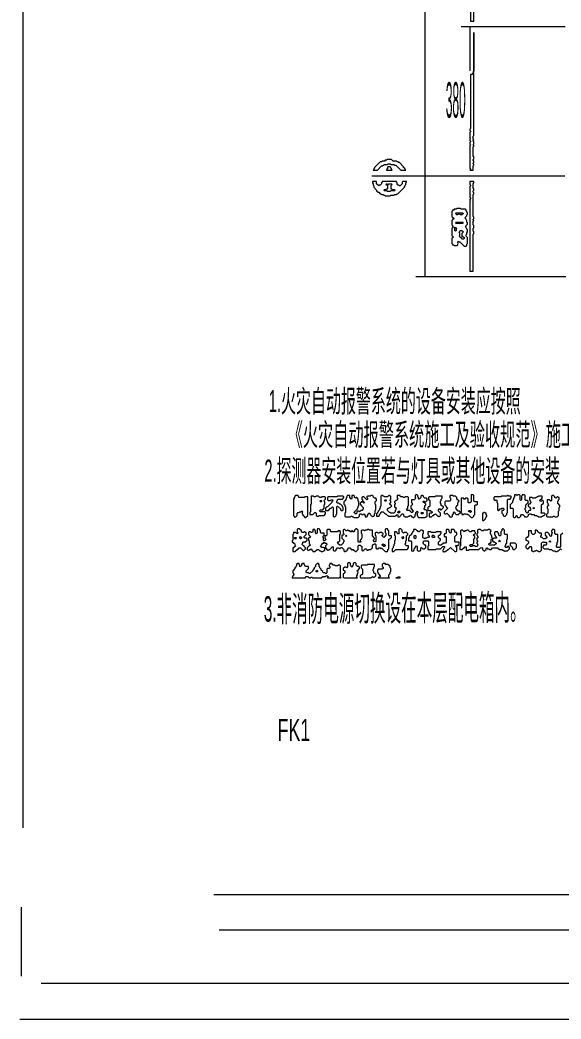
# Model space of a CAD drawing. Header units: millimetres. Extents: x 4 to 412, y 4 to 290.
# Drawn here: x 3.9 to 70.6, y 4.2 to 127.4 of the extents above; entities that cross this region are included whole.
import ezdxf

# ---------------------------------------------------------------- set-up
doc = ezdxf.new("R2010")
doc.units = ezdxf.units.MM
for name, color, linetype, lineweight in [('OCR_TEXT', 6, 'CONTINUOUS', 0), ('TRACE_CURVE', 6, 'CONTINUOUS', 0), ('TRACE_STRAIGHT', 5, 'CONTINUOUS', 0), ('TRACE_TEXT_SYMBOL', 6, 'CONTINUOUS', 0)]:
    doc.layers.add(name, color=color, linetype=linetype, lineweight=lineweight)
doc.styles.add('wqy-unicode', font='wqy-unicode')

msp = doc.modelspace()

# ---------------------------------------------------------------- linework, layer by layer
at = {"layer": 'TRACE_CURVE', "color": 6}
for points in [[(59.46, 144.32), (59.46, 127.25), (59.9, 127.25), (59.9, 139.59), (59.99, 139.68), (59.9, 139.77), (59.9, 144.32)], [(59.9, 125.84), (59.9, 121.12), (59.81, 121.03), (59.81, 120.85), (59.64, 120.68), (59.46, 120.68), (59.46, 114.02), (59.38, 113.93), (59.38, 113.76), (59.46, 113.67), (59.46, 113.58), (59.38, 113.5), (59.38, 112.88), (59.46, 112.8), (59.38, 112.71), (59.38, 112.53), (59.46, 112.45), (59.46, 112.36), (59.38, 112.27), (59.38, 112.1), (59.46, 112.01), (59.38, 111.92), (59.38, 110.43), (59.46, 110.34), (59.38, 110.26), (59.38, 109.12), (59.46, 109.03), (59.46, 108.94), (59.38, 108.85), (59.81, 108.85), (59.81, 109.38), (59.9, 109.47), (59.9, 109.56), (59.81, 109.64), (59.81, 109.73), (59.9, 109.82), (59.9, 109.99), (59.81, 110.08), (59.81, 110.17), (59.9, 110.26), (59.9, 110.52), (59.81, 110.61), (59.81, 111.74), (59.9, 111.83), (59.9, 111.92), (59.81, 112.01), (59.9, 112.1), (59.9, 112.36), (59.81, 112.45), (59.81, 112.53), (59.9, 112.62), (59.81, 112.71), (59.81, 113.06), (59.9, 113.15), (59.9, 120.76), (59.81, 120.85), (59.9, 120.94)]]:
    msp.add_lwpolyline(points, close=True, dxfattribs=at)
at = {"layer": 'TRACE_STRAIGHT', "color": 5}
for p, q in [((4.29, 265.57), (4.29, 27.76)), ((53.86, 223.14), (53.86, 95.76)), ((58.32, 126.57), (71.13, 126.57)), ((59.4, 126.57), (59.4, 121.1)), ((47.3, 108.18), (71.09, 108.18)), ((52.72, 95.76), (71.21, 95.76)), ((27.85, 19.52), (106.44, 19.52)), ((4.07, 17.99), (4.07, 9.45)), ((28.49, 15.17), (106.06, 15.17)), ((6.56, 8.62), (376.8, 8.62)), ((3.93, 4.18), (412.32, 4.18))]:
    msp.add_line(p, q, dxfattribs=at)
at = {"layer": 'TRACE_TEXT_SYMBOL', "color": 6}
for points in [[(49.22, 110.17), (49.13, 110.08), (48.95, 110.08), (48.87, 109.99), (48.6, 109.99), (48.52, 109.91), (48.34, 109.91), (47.64, 109.21), (47.64, 109.12), (47.55, 109.03), (47.55, 108.94), (47.47, 108.85), (47.99, 108.85), (48.52, 109.38), (48.6, 109.38), (48.69, 109.47), (48.78, 109.47), (48.87, 109.56), (49.22, 109.56), (49.3, 109.64), (49.57, 109.64), (49.65, 109.56), (50, 109.56), (50.09, 109.47), (50.27, 109.47), (50.88, 108.85), (51.49, 108.85), (51.41, 108.94), (51.41, 109.03), (51.23, 109.21), (51.23, 109.29), (50.71, 109.82), (50.62, 109.82), (50.53, 109.91), (50.44, 109.91), (50.36, 109.99), (49.92, 109.99), (49.74, 110.17)], [(49.3, 109.29), (49.22, 109.21), (49.22, 109.03), (49.13, 108.94), (49.13, 108.85), (49.83, 108.85), (49.74, 108.94), (49.74, 109.03), (49.65, 109.12), (49.65, 109.21), (49.57, 109.29)], [(47.38, 107.45), (47.38, 107.28), (47.47, 107.19), (47.47, 107.02), (47.55, 106.93), (47.55, 106.75), (47.9, 106.4), (47.9, 106.32), (48.08, 106.14), (48.17, 106.14), (48.34, 105.96), (48.43, 105.96), (48.52, 105.88), (48.69, 105.88), (48.78, 105.79), (48.87, 105.79), (48.95, 105.7), (49.57, 105.7), (49.65, 105.79), (50, 105.79), (50.09, 105.88), (50.36, 105.88), (50.44, 105.96), (50.53, 105.96), (51.32, 106.75), (51.32, 106.84), (51.41, 106.93), (51.41, 107.02), (51.49, 107.1), (51.49, 107.28), (51.58, 107.37), (51.58, 107.45), (51.14, 107.45), (51.06, 107.37), (51.06, 107.19), (50.79, 106.93), (50.71, 106.93), (50.62, 107.02), (50.53, 107.02), (50.44, 107.1), (50.44, 107.28), (50.36, 107.37), (50.36, 107.45), (48.6, 107.45), (48.6, 107.37), (48.52, 107.28), (48.52, 107.19), (48.34, 107.02), (48.25, 107.02), (48.17, 106.93), (47.9, 107.19), (47.9, 107.45)], [(49.3, 107.1), (49.39, 107.19), (49.74, 107.19), (49.83, 107.1), (49.65, 106.93), (49.65, 106.58), (49.74, 106.58), (49.83, 106.49), (50.09, 106.49), (50.18, 106.4), (50.09, 106.32), (49.65, 106.32), (49.57, 106.23), (49.22, 106.23), (49.13, 106.32), (48.87, 106.32), (48.78, 106.4), (48.87, 106.49), (49.04, 106.49), (49.13, 106.58), (49.22, 106.58), (49.3, 106.67)], [(49.04, 107.1), (49.13, 107.19), (49.22, 107.19), (49.3, 107.1), (49.22, 107.02), (49.13, 107.02)], [(59.38, 107.45), (59.38, 107.1), (59.46, 107.02), (59.46, 106.93), (59.38, 106.84), (59.38, 105.88), (59.46, 105.79), (59.38, 105.7), (59.38, 105.53), (59.46, 105.44), (59.46, 105.35), (59.38, 105.26), (59.38, 105.18), (59.46, 105.09), (59.38, 105), (59.38, 96.42), (59.81, 96.42), (59.81, 100.97), (59.9, 101.06), (59.9, 101.24), (59.81, 101.32), (59.81, 101.67), (59.9, 101.76), (59.9, 102.02), (59.81, 102.11), (59.81, 102.55), (59.9, 102.64), (59.81, 102.72), (59.81, 102.81), (59.9, 102.9), (59.9, 103.07), (59.81, 103.16), (59.81, 105.88), (59.9, 105.96), (59.9, 106.05), (59.81, 106.14), (59.81, 106.32), (59.9, 106.4), (59.9, 106.58), (59.81, 106.67), (59.81, 107.19), (59.9, 107.28), (59.9, 107.45)], [(57.62, 103.51), (57.71, 103.6), (58.5, 103.6), (58.59, 103.51), (58.41, 103.34), (58.24, 103.34), (58.15, 103.43), (57.97, 103.43), (57.89, 103.34), (57.8, 103.34)], [(57.62, 102.37), (57.71, 102.46), (58.5, 102.46), (58.59, 102.37), (58.5, 102.29), (57.71, 102.29)], [(57.45, 101.76), (57.54, 101.85), (57.62, 101.76), (57.54, 101.67)], [(57.54, 101.67), (57.62, 101.76), (57.71, 101.76), (57.8, 101.67), (57.71, 101.59), (57.71, 101.41), (57.62, 101.32), (57.54, 101.41)], [(58.24, 101.41), (58.41, 101.41), (58.59, 101.24), (58.41, 101.06), (58.41, 100.71), (58.5, 100.71), (58.67, 100.54), (58.67, 100.45), (58.59, 100.36), (58.5, 100.36), (58.32, 100.54), (58.24, 100.54), (58.06, 100.71), (58.15, 100.8), (58.15, 101.15), (58.06, 101.24)], [(37.92, 68.75), (37.83, 68.66), (37.83, 68.57), (37.74, 68.48), (37.74, 68.4), (37.66, 68.31), (37.66, 66.29), (37.74, 66.21), (37.74, 66.12), (37.92, 66.12), (38.09, 66.29), (38.09, 66.56), (38.18, 66.64), (38.36, 66.64), (38.45, 66.73), (38.53, 66.73), (38.62, 66.82), (38.71, 66.82), (38.8, 66.73), (38.71, 66.64), (38.71, 66.47), (38.8, 66.38), (38.8, 66.29), (38.88, 66.29), (38.97, 66.21), (38.97, 66.12), (39.06, 66.03), (39.15, 66.03), (39.41, 66.29), (39.41, 68.57), (39.06, 68.57), (38.97, 68.48), (38.36, 68.48), (38.27, 68.57), (38.27, 68.66), (38.18, 68.75)], [(39.85, 68.66), (39.85, 67.69), (39.76, 67.61), (39.76, 66.73), (39.67, 66.64), (39.67, 66.38), (40.02, 66.38), (40.28, 66.64), (40.37, 66.64), (40.46, 66.56), (40.46, 66.29), (40.55, 66.21), (40.72, 66.21), (40.81, 66.29), (41.42, 66.29), (41.6, 66.47), (41.6, 66.64), (41.51, 66.73), (40.98, 66.73), (40.9, 66.82), (40.9, 66.91), (40.98, 66.99), (41.25, 66.99), (41.42, 67.17), (41.42, 67.61), (41.51, 67.69), (41.51, 67.96), (41.42, 68.05), (41.42, 68.13), (41.6, 68.31), (41.6, 68.48), (41.51, 68.57), (41.16, 68.57), (41.07, 68.48), (40.9, 68.48), (40.72, 68.66), (40.46, 68.66), (40.37, 68.57), (40.2, 68.57), (40.11, 68.66)], [(40.9, 68.05), (40.98, 68.13), (41.07, 68.13), (41.16, 68.05), (41.07, 67.96), (40.98, 67.96)], [(43.09, 68.66), (43, 68.57), (41.95, 68.57), (41.86, 68.48), (41.86, 68.22), (41.95, 68.13), (42.21, 68.13), (42.3, 68.22), (42.47, 68.22), (42.56, 68.13), (42.39, 67.96), (42.39, 67.87), (41.86, 67.34), (41.77, 67.34), (41.6, 67.17), (41.6, 66.91), (41.95, 66.91), (42.21, 67.17), (42.3, 67.17), (42.47, 67.34), (42.56, 67.26), (42.56, 66.21), (42.65, 66.12), (42.74, 66.12), (42.91, 66.29), (42.91, 66.38), (43, 66.47), (43, 67.34), (43.09, 67.43), (43.44, 67.08), (43.44, 66.99), (43.52, 66.91), (43.7, 66.91), (43.79, 66.99), (43.79, 67.26), (43.7, 67.34), (43.7, 67.43), (43.44, 67.69), (43.35, 67.69), (43.26, 67.78), (43.09, 67.78), (43, 67.87), (43, 68.05), (43.09, 68.13), (43.09, 68.22), (43.17, 68.31), (43.7, 68.31), (43.87, 68.48), (43.87, 68.57), (43.79, 68.66)], [(46.15, 67.96), (46.24, 68.05), (46.33, 67.96), (46.24, 67.87)], [(46.24, 67.87), (46.33, 67.96), (46.41, 67.87), (46.33, 67.78)], [(48.87, 68.13), (48.95, 68.22), (49.04, 68.22), (49.13, 68.13), (49.04, 68.05), (48.95, 68.05)], [(53.6, 67.96), (53.68, 68.05), (53.77, 68.05), (53.86, 67.96), (53.77, 67.87), (53.68, 67.87)], [(64.02, 68.75), (63.93, 68.66), (63.32, 68.66), (63.23, 68.57), (62.44, 68.57), (62.35, 68.48), (62.35, 68.22), (62.44, 68.22), (62.53, 68.13), (62.62, 68.22), (62.79, 68.05), (62.7, 67.96), (62.7, 67.87), (62.79, 67.78), (62.79, 66.99), (62.88, 66.91), (62.97, 66.91), (63.14, 67.08), (63.23, 67.08), (63.32, 67.17), (63.49, 67.17), (63.58, 67.08), (63.58, 66.99), (63.49, 66.91), (63.32, 66.91), (63.32, 66.56), (63.49, 66.38), (63.49, 66.29), (63.58, 66.21), (63.75, 66.21), (63.93, 66.38), (63.93, 66.56), (64.02, 66.64), (64.02, 68.22), (64.1, 68.31), (64.37, 68.31), (64.45, 68.4), (64.45, 68.48), (64.54, 68.57), (64.45, 68.66), (64.19, 68.66), (64.1, 68.75)], [(69.53, 68.75), (69.45, 68.66), (69.45, 68.13), (69.36, 68.05), (69.18, 68.22), (68.92, 68.22), (68.92, 67.87), (69.01, 67.78), (69.01, 67.69), (69.1, 67.61), (69.1, 67.52), (69.01, 67.43), (68.92, 67.43), (68.92, 67.17), (69.01, 67.08), (69.01, 66.56), (68.83, 66.38), (68.83, 66.21), (68.92, 66.12), (69.62, 66.12), (69.71, 66.21), (69.8, 66.21), (69.88, 66.12), (70.15, 66.12), (70.32, 66.29), (70.32, 66.82), (70.41, 66.91), (70.41, 67.26), (70.5, 67.34), (70.5, 67.52), (70.23, 67.78), (70.23, 68.05), (70.32, 68.13), (70.32, 68.22), (70.41, 68.31), (70.41, 68.48), (70.32, 68.48), (70.23, 68.57), (70.15, 68.57), (69.97, 68.4), (69.88, 68.48), (69.88, 68.57), (69.71, 68.75)], [(50.53, 66.73), (50.62, 66.82), (50.71, 66.82), (50.79, 66.73), (50.62, 66.56), (50.53, 66.64)], [(53.33, 66.56), (53.42, 66.64), (53.6, 66.64), (53.68, 66.56), (53.6, 66.47), (53.42, 66.47)], [(59.2, 66.82), (59.29, 66.91), (59.46, 66.91), (59.55, 66.82), (59.55, 66.73), (59.46, 66.64), (59.38, 66.73), (59.29, 66.73)], [(61.13, 66.64), (61.04, 66.56), (60.95, 66.56), (60.95, 65.68), (61.13, 65.68), (61.3, 65.86), (61.3, 65.94), (61.39, 66.03), (61.39, 66.12), (61.48, 66.21), (61.48, 66.29), (61.39, 66.38), (61.39, 66.56), (61.3, 66.56), (61.21, 66.64)], [(67.17, 67.17), (67.26, 67.26), (67.34, 67.17), (67.26, 67.08)], [(38.18, 64.63), (38.09, 64.54), (38.09, 64.28), (38.18, 64.19), (38.18, 64.1), (38.09, 64.02), (37.92, 64.19), (37.66, 64.19), (37.66, 64.02), (37.57, 63.93), (37.57, 63.49), (37.66, 63.4), (37.57, 63.32), (37.57, 63.23), (37.48, 63.14), (37.48, 62.97), (37.57, 62.97), (37.66, 62.88), (37.74, 62.88), (37.83, 62.79), (37.83, 62.62), (37.92, 62.53), (37.66, 62.27), (37.57, 62.27), (37.57, 61.83), (37.83, 61.83), (38.09, 62.09), (38.18, 62.09), (38.36, 62.27), (38.53, 62.27), (38.88, 61.92), (39.15, 62.18), (39.15, 62.27), (38.97, 62.44), (38.97, 62.53), (38.88, 62.53), (38.71, 62.7), (38.71, 62.79), (38.8, 62.88), (38.8, 62.97), (38.88, 63.05), (38.97, 63.05), (39.06, 62.97), (39.32, 63.23), (39.32, 63.4), (39.23, 63.49), (39.06, 63.49), (38.97, 63.58), (38.97, 63.67), (39.23, 63.93), (39.23, 64.19), (39.15, 64.19), (39.06, 64.28), (38.97, 64.28), (38.88, 64.19), (38.71, 64.19), (38.62, 64.28), (38.62, 64.37), (38.36, 64.63)], [(50.71, 64.63), (50.62, 64.54), (50.62, 64.19), (50.71, 64.1), (50.62, 64.02), (50.53, 64.02), (50.44, 64.1), (50.44, 64.19), (50.36, 64.28), (50.09, 64.28), (50.09, 63.84), (50.18, 63.75), (50.18, 63.23), (50.09, 63.14), (50.09, 62.79), (50, 62.7), (50, 62.53), (49.92, 62.44), (49.92, 62.27), (49.83, 62.18), (49.83, 61.83), (50, 61.83), (50.27, 62.09), (51.67, 62.09), (51.84, 62.27), (51.84, 62.53), (51.58, 62.53), (51.41, 62.7), (51.41, 62.79), (51.49, 62.88), (51.49, 63.14), (51.58, 63.23), (51.58, 63.75), (51.76, 63.93), (51.76, 64.02), (51.58, 64.19), (51.32, 64.19), (51.23, 64.1), (51.06, 64.28), (51.06, 64.45), (50.88, 64.63)], [(37.74, 63.49), (37.83, 63.58), (37.92, 63.58), (38.01, 63.49), (37.92, 63.4), (37.83, 63.4)], [(38.45, 63.58), (38.53, 63.67), (38.62, 63.58), (38.62, 63.49), (38.53, 63.4), (38.45, 63.49)], [(41.34, 62.88), (41.42, 62.97), (41.51, 62.88), (41.69, 62.88), (41.77, 62.79), (41.77, 62.7), (41.6, 62.53), (41.6, 62.35), (41.51, 62.27), (41.42, 62.27), (41.34, 62.35), (41.16, 62.35), (40.98, 62.53), (41.16, 62.7), (41.16, 62.79), (41.25, 62.88)], [(41.42, 63.84), (41.51, 63.75), (41.51, 63.49), (41.69, 63.32), (41.6, 63.23), (41.51, 63.23), (41.42, 63.14), (41.34, 63.23), (41.34, 63.58), (41.25, 63.67)], [(44.05, 63.75), (44.14, 63.84), (44.23, 63.75), (44.14, 63.67)], [(51.06, 63.58), (51.14, 63.67), (51.23, 63.58), (51.23, 63.49), (51.14, 63.4), (51.06, 63.49)], [(52.54, 63.75), (52.63, 63.84), (52.72, 63.75), (52.72, 63.49), (52.63, 63.4), (52.54, 63.49)], [(54.73, 63.75), (54.82, 63.84), (54.91, 63.84), (55.08, 63.67), (55, 63.58), (54.82, 63.58), (54.73, 63.67)], [(62, 63.32), (62.09, 63.4), (62.18, 63.32), (62.18, 63.14), (62.27, 63.05), (62.44, 63.05), (62.62, 62.88), (62.62, 62.79), (62.44, 62.62), (61.83, 62.62), (61.74, 62.7), (61.74, 62.79), (61.83, 62.88), (61.92, 62.88), (62, 62.97)], [(62.97, 63.14), (63.05, 63.23), (63.14, 63.14), (63.05, 63.05)], [(64.37, 62.88), (64.37, 62.62), (64.63, 62.35), (64.63, 62.18), (64.72, 62.09), (64.89, 62.09), (65.16, 62.35), (65.16, 62.7), (64.98, 62.88)], [(69.18, 63.05), (69.27, 63.14), (69.36, 63.05), (69.27, 62.97)], [(48.6, 62.7), (48.69, 62.79), (48.78, 62.7), (48.87, 62.7), (48.95, 62.62), (48.95, 62.53), (48.87, 62.44), (48.78, 62.44), (48.6, 62.62)], [(57.62, 62.53), (57.71, 62.62), (57.8, 62.53), (57.71, 62.44)], [(44.4, 60.43), (44.31, 60.34), (44.31, 59.9), (44.23, 59.81), (44.14, 59.9), (43.96, 59.9), (43.79, 59.73), (43.79, 59.55), (43.87, 59.55), (43.96, 59.46), (43.96, 59.2), (43.79, 59.03), (43.79, 58.67), (43.87, 58.59), (45.54, 58.59), (45.45, 58.67), (45.45, 58.85), (45.54, 58.94), (45.54, 59.11), (45.63, 59.2), (45.63, 59.29), (45.45, 59.46), (45.54, 59.55), (45.63, 59.55), (45.8, 59.73), (45.8, 59.9), (45.71, 59.99), (45.54, 59.99), (45.36, 60.16), (45.36, 60.34), (45.28, 60.43), (45.1, 60.43), (45.01, 60.34), (45.01, 60.16), (44.93, 60.08), (44.93, 59.99), (44.84, 59.9), (44.75, 59.99), (44.75, 60.08), (44.66, 60.16), (44.66, 60.34), (44.58, 60.43)], [(40.46, 59.46), (40.55, 59.55), (40.63, 59.46), (40.63, 59.38), (40.55, 59.29), (40.46, 59.38)], [(46.76, 60.25), (46.68, 60.16), (46.06, 60.16), (45.98, 60.08), (45.98, 59.81), (46.15, 59.64), (46.15, 59.03), (46.06, 58.94), (45.98, 58.94), (45.89, 58.85), (45.89, 58.67), (45.98, 58.59), (47.2, 58.59), (47.38, 58.76), (47.47, 58.67), (47.64, 58.67), (47.82, 58.85), (47.82, 59.03), (47.73, 59.11), (47.64, 59.11), (47.55, 59.2), (47.55, 59.38), (47.47, 59.46), (47.47, 59.64), (47.55, 59.73), (47.55, 59.9), (47.64, 59.99), (47.64, 60.25)], [(48.69, 60.34), (48.6, 60.25), (48.6, 59.99), (48.69, 59.9), (48.69, 59.73), (48.6, 59.64), (48.08, 59.64), (47.99, 59.55), (47.99, 59.29), (48.08, 59.2), (48.08, 59.11), (48.34, 58.85), (48.34, 58.76), (48.25, 58.67), (48.17, 58.67), (48.08, 58.59), (49.48, 58.59), (49.39, 58.67), (49.39, 58.94), (49.57, 59.11), (49.57, 59.29), (49.65, 59.38), (49.65, 59.73), (49.57, 59.81), (49.57, 59.99), (49.3, 60.25), (49.04, 60.25), (48.95, 60.34)], [(50.53, 58.67), (50.44, 58.59), (50.27, 58.59), (50.79, 58.59), (50.79, 58.67)]]:
    msp.add_lwpolyline(points, close=True, dxfattribs=at)
for points in [[(57.8, 104.13), (57.71, 104.04), (57.45, 104.04), (57.36, 103.95), (57.27, 103.95), (57.27, 103.86), (57.19, 103.78), (57.19, 103.16), (57.45, 102.9), (57.36, 102.81), (57.27, 102.81), (57.27, 102.72), (57.19, 102.64), (57.19, 102.11), (57.27, 102.02), (57.27, 101.94), (57.36, 101.85), (57.19, 101.67), (57.19, 100.8), (57.36, 100.62), (57.19, 100.45), (57.19, 99.83), (57.27, 99.75), (57.27, 99.66), (57.36, 99.66), (57.45, 99.57), (57.8, 99.57), (57.89, 99.66), (57.89, 99.75), (57.97, 99.83), (57.89, 99.92), (57.89, 100.01), (57.97, 100.1), (58.06, 100.01), (58.15, 100.01), (58.67, 99.48), (58.94, 99.48), (59.03, 99.57), (59.03, 99.75), (59.11, 99.83), (59.11, 100.54), (58.94, 100.71), (58.94, 100.89), (59.03, 100.97), (59.03, 101.15), (59.11, 101.24), (59.11, 101.5), (59.03, 101.59), (59.03, 101.67), (58.85, 101.85), (58.94, 101.94), (58.94, 102.02), (59.11, 102.2), (59.11, 102.37), (59.03, 102.46), (59.03, 102.64), (58.94, 102.72), (58.94, 102.81), (58.76, 102.99), (59.03, 103.25), (59.03, 103.34), (59.11, 103.43), (59.11, 103.6), (59.03, 103.69)], [(59.03, 103.69), (59.03, 103.78), (58.94, 103.86), (58.94, 103.95), (58.85, 104.04), (58.32, 104.04), (58.24, 104.13), (57.8, 104.13)], [(44.31, 68.75), (44.23, 68.66), (44.23, 68.48), (44.14, 68.4), (44.14, 68.31), (44.05, 68.22), (44.05, 68.13), (43.87, 67.96), (43.87, 67.69), (43.96, 67.61), (43.96, 67.43), (44.05, 67.34), (44.05, 66.64), (43.96, 66.56), (43.96, 66.21), (44.05, 66.12), (44.66, 66.12), (44.75, 66.21), (44.84, 66.21), (44.93, 66.12), (45.01, 66.12), (45.1, 66.03), (45.63, 66.03), (45.8, 66.21), (45.8, 66.38), (45.89, 66.47), (45.98, 66.47), (46.06, 66.38), (46.24, 66.38), (46.33, 66.47), (46.5, 66.29), (46.5, 66.12), (46.68, 66.12), (46.76, 66.21), (46.76, 66.29), (46.85, 66.38), (46.85, 66.47), (46.94, 66.56), (47.03, 66.56), (47.11, 66.47), (47.11, 66.38), (47.38, 66.12), (47.47, 66.21), (47.55, 66.21), (47.64, 66.29), (47.64, 66.47), (47.73, 66.56), (47.73, 66.91), (47.82, 66.99), (47.82, 67.61), (47.73, 67.69), (47.73, 67.96), (47.9, 68.13), (47.9, 68.31), (47.82, 68.4), (47.64, 68.4), (47.47, 68.57), (47.47, 68.66), (47.38, 68.75), (47.2, 68.75), (47.11, 68.66), (46.76, 68.66), (46.68, 68.57), (46.68, 68.48)], [(46.68, 68.48), (46.76, 68.4), (46.76, 68.31), (46.68, 68.22), (46.33, 68.57), (46.15, 68.57), (46.06, 68.48), (46.06, 68.31), (46.15, 68.22), (46.15, 68.13), (46.24, 68.05), (46.15, 67.96), (45.98, 67.96), (45.98, 67.87), (45.89, 67.78), (45.89, 67.69), (45.98, 67.61), (45.98, 67.52), (46.24, 67.26), (46.24, 67.08), (46.06, 66.91), (45.98, 66.91), (45.8, 66.73), (45.71, 66.82), (45.54, 66.82), (45.45, 66.73), (45.45, 66.56), (45.36, 66.47), (45.28, 66.47), (45.1, 66.64), (45.54, 67.08), (45.54, 67.17), (45.63, 67.26), (45.63, 67.43), (45.71, 67.52), (45.71, 67.96), (45.63, 68.05), (45.63, 68.31), (45.45, 68.48), (45.36, 68.48), (45.28, 68.4), (45.19, 68.48), (45.19, 68.66), (45.1, 68.75), (44.84, 68.75), (44.84, 68.4), (44.75, 68.31), (44.58, 68.48), (44.58, 68.75), (44.31, 68.75)], [(49.65, 67.61), (49.57, 67.61), (49.48, 67.69), (49.65, 67.87), (49.65, 68.05), (49.57, 68.13), (49.57, 68.22), (49.65, 68.31), (49.65, 68.66), (49.57, 68.66), (49.48, 68.75), (49.39, 68.75), (49.22, 68.57), (48.87, 68.57), (48.78, 68.66), (48.69, 68.66), (48.6, 68.75), (48.52, 68.75), (48.43, 68.66), (48.43, 67.43), (48.34, 67.34), (48.34, 67.17), (48.25, 67.08), (48.25, 66.99), (48.08, 66.82), (48.08, 66.73), (47.99, 66.64), (47.99, 66.56), (47.9, 66.47), (47.9, 66.21), (48.17, 66.21), (48.25, 66.29), (48.25, 66.38), (48.43, 66.56), (48.43, 66.64), (48.52, 66.73), (48.69, 66.73), (48.95, 66.47), (49.04, 66.47), (49.22, 66.29), (49.3, 66.29), (49.39, 66.21), (50.18, 66.21), (50.27, 66.29), (50.36, 66.29), (50.44, 66.38), (50.53, 66.29), (50.53, 66.12), (50.71, 66.12), (51.06, 66.47), (51.14, 66.47), (51.23, 66.38), (51.23, 66.29), (51.41, 66.12), (51.76, 66.12), (51.84, 66.21), (51.93, 66.21), (52.02, 66.29), (52.11, 66.29), (52.19, 66.21), (52.19, 66.12), (52.28, 66.12), (52.37, 66.03), (52.46, 66.03)], [(52.72, 68.83), (52.63, 68.75), (52.63, 68.48), (52.72, 68.4), (52.54, 68.22), (52.19, 68.22), (52.19, 67.87), (52.28, 67.78), (52.28, 67.61), (52.11, 67.43), (52.11, 67.17), (52.28, 66.99), (52.28, 66.91), (52.37, 66.91), (52.46, 66.82), (52.28, 66.64), (52.19, 66.64), (52.02, 66.82), (52.02, 66.91), (51.67, 66.91), (51.58, 66.99), (51.76, 67.17), (51.76, 67.43), (51.84, 67.52), (51.84, 68.48), (51.76, 68.57), (51.41, 68.57), (51.32, 68.48), (51.23, 68.48), (51.14, 68.57), (50.88, 68.57), (50.79, 68.66), (50.79, 68.75), (50.44, 68.75), (50.44, 68.4), (50.53, 68.31), (50.36, 68.13), (50.27, 68.13), (50.09, 67.96), (50.09, 67.87), (50.18, 67.78), (50.18, 67.69), (50.09, 67.61), (50.09, 67.34), (50.18, 67.26), (50.27, 67.26), (50.36, 67.17), (50.27, 67.08), (50.27, 66.99), (50.18, 66.91), (50.18, 66.73), (50, 66.56), (49.65, 66.56), (49.57, 66.64), (49.48, 66.64), (49.22, 66.91), (49.22, 67.08), (49.3, 67.17), (49.39, 67.17), (49.48, 67.26), (49.57, 67.26), (49.74, 67.43), (49.74, 67.52), (49.65, 67.61)], [(52.46, 66.03), (52.63, 66.21), (52.63, 66.38), (52.72, 66.47), (52.72, 66.64), (52.89, 66.82), (52.98, 66.73), (52.98, 66.64), (52.89, 66.56), (52.89, 66.29), (52.98, 66.21), (52.98, 66.12), (53.07, 66.03), (53.86, 66.03), (53.95, 66.12), (54.03, 66.12), (54.12, 66.21), (54.12, 66.91), (54.21, 66.99), (54.3, 66.91), (54.56, 66.91), (54.73, 66.73), (54.73, 66.64), (54.65, 66.56), (54.47, 66.56), (54.38, 66.47), (54.38, 66.12), (54.65, 66.12), (54.82, 66.29), (54.91, 66.29), (55, 66.38), (55.08, 66.38), (55.17, 66.47), (55.43, 66.21), (55.52, 66.21), (55.61, 66.12), (55.78, 66.29), (55.78, 66.56), (55.52, 66.82), (55.52, 66.99), (55.61, 67.08), (55.7, 67.08), (55.78, 66.99), (55.87, 66.99), (56.14, 67.26), (56.14, 67.34), (56.05, 67.43), (55.96, 67.43), (55.87, 67.52), (55.87, 67.69), (55.78, 67.78), (55.78, 68.05), (55.87, 68.13), (55.87, 68.31), (55.96, 68.4), (55.96, 68.66), (55.17, 68.66), (55.08, 68.57), (54.38, 68.57), (54.3, 68.48), (54.3, 68.22), (54.38, 68.22), (54.47, 68.13), (54.47, 67.43)], [(54.47, 67.43), (54.38, 67.34), (54.3, 67.34), (54.21, 67.26), (54.21, 66.99), (54.12, 66.91), (54.03, 66.91), (53.95, 66.99), (53.86, 66.99), (53.77, 67.08), (53.77, 67.17), (53.86, 67.26), (53.86, 67.52), (53.95, 67.61), (53.95, 67.69), (53.77, 67.87), (53.86, 67.96), (53.95, 67.96), (54.12, 68.13), (54.12, 68.31), (54.03, 68.4), (53.86, 68.4), (53.68, 68.57), (53.68, 68.66), (53.6, 68.75), (53.42, 68.75), (53.33, 68.66), (53.33, 68.48), (53.16, 68.31), (53.07, 68.4), (53.07, 68.48), (52.98, 68.57), (52.98, 68.75), (52.89, 68.83), (52.72, 68.83)], [(59.55, 68.83), (59.55, 67.96), (59.46, 67.87), (59.38, 67.87), (59.29, 67.78), (59.2, 67.87), (59.2, 68.31), (59.11, 68.4), (58.85, 68.4), (58.76, 68.31), (58.67, 68.31), (58.59, 68.4), (58.32, 68.4), (58.32, 66.73), (58.24, 66.64), (58.15, 66.73), (58.15, 66.82), (57.97, 66.82), (57.71, 67.08), (57.71, 67.17), (57.62, 67.26), (57.8, 67.43), (57.8, 67.52), (57.89, 67.61), (57.89, 67.78), (57.97, 67.87), (57.97, 67.96), (58.06, 68.05), (57.8, 68.31), (57.8, 68.48), (57.62, 68.66), (57.36, 68.66), (57.27, 68.75), (56.92, 68.75), (56.92, 68.48), (57.01, 68.4), (57.01, 68.13), (56.92, 68.05), (56.4, 68.05), (56.31, 67.96), (56.31, 67.61), (56.49, 67.43), (56.49, 67.34), (56.66, 67.17), (56.22, 66.73), (56.22, 66.56), (56.31, 66.47), (56.49, 66.47), (56.57, 66.56), (56.84, 66.29), (56.84, 66.21), (56.92, 66.12), (57.01, 66.12), (57.1, 66.03), (57.27, 66.21), (57.27, 66.38), (57.36, 66.47), (57.36, 66.64), (57.45, 66.73), (57.54, 66.64), (57.54, 66.56), (57.71, 66.38), (57.97, 66.38), (58.24, 66.64)], [(58.24, 66.64), (58.32, 66.64), (58.41, 66.56), (58.41, 66.38), (58.59, 66.38), (58.67, 66.47), (58.85, 66.47), (58.94, 66.38), (59.03, 66.47), (59.11, 66.38), (59.2, 66.38), (59.55, 66.03), (59.73, 66.03), (59.9, 66.21), (59.9, 66.29), (59.99, 66.38), (59.99, 67.52), (60.08, 67.61), (60.25, 67.61), (60.34, 67.69), (60.34, 67.96), (59.99, 67.96), (59.9, 68.05), (59.9, 68.75), (59.81, 68.83), (59.55, 68.83)], [(64.89, 68.83), (64.89, 68.57), (64.8, 68.48), (64.8, 68.4), (64.72, 68.31), (64.72, 68.13), (64.63, 68.05), (64.63, 67.87), (64.37, 67.61), (64.37, 67.17), (64.63, 67.17), (64.72, 67.08), (64.72, 66.12), (64.8, 66.03), (64.98, 66.03), (65.07, 66.12), (65.07, 66.21), (65.16, 66.29), (65.24, 66.21), (65.24, 66.12), (65.33, 66.03), (65.51, 66.03), (65.68, 66.21), (65.68, 66.29), (65.77, 66.38), (65.94, 66.38), (66.12, 66.21), (66.12, 66.12), (66.47, 66.12), (66.64, 66.29), (66.64, 66.38), (66.73, 66.47), (66.91, 66.47), (66.99, 66.38), (67.26, 66.38), (67.34, 66.29), (67.61, 66.29), (67.69, 66.21), (67.78, 66.21), (67.87, 66.12), (68.22, 66.12), (68.31, 66.21), (68.4, 66.21), (68.48, 66.29), (68.57, 66.29), (68.66, 66.38), (68.66, 66.47), (68.57, 66.56), (68.22, 66.56), (68.13, 66.64), (68.22, 66.73), (68.22, 67.61), (68.31, 67.69), (68.4, 67.69), (68.48, 67.78), (68.48, 68.05), (68.4, 68.13), (68.31, 68.13), (68.22, 68.05), (68.05, 68.05), (67.96, 68.13), (68.13, 68.31), (68.22, 68.31), (68.31, 68.4)], [(68.31, 68.4), (68.31, 68.66), (67.87, 68.66), (67.78, 68.57), (67.69, 68.57), (67.61, 68.48), (67.52, 68.48), (67.43, 68.4), (67.17, 68.4), (67.08, 68.48), (66.73, 68.48), (66.73, 68.22), (66.82, 68.13), (66.82, 68.05), (66.91, 67.96), (66.91, 67.87), (66.73, 67.69), (66.64, 67.69), (66.56, 67.61), (66.56, 67.43), (66.64, 67.43), (66.82, 67.26), (66.82, 67.08), (66.91, 66.99), (66.82, 66.91), (66.73, 66.91), (66.64, 66.82), (66.56, 66.82), (66.56, 66.64), (66.47, 66.56), (66.29, 66.73), (66.29, 66.91), (66.21, 66.99), (66.21, 67.17), (66.29, 67.26), (66.29, 67.61), (66.56, 67.87), (66.56, 68.05), (66.47, 68.13), (66.29, 68.13), (66.21, 68.22), (66.21, 68.75), (66.12, 68.83), (65.86, 68.83), (65.86, 68.75), (65.77, 68.66), (65.77, 68.22), (65.68, 68.13), (65.59, 68.22), (65.59, 68.75), (65.51, 68.83), (65.33, 68.83), (65.24, 68.75), (65.16, 68.83), (64.89, 68.83)], [(40.63, 64.63), (40.55, 64.54), (40.55, 64.1), (40.46, 64.02), (40.37, 64.1), (40.37, 64.37), (40.28, 64.45), (40.28, 64.54), (40.02, 64.54), (40.02, 64.28), (39.93, 64.19), (39.85, 64.19), (39.76, 64.28), (39.58, 64.28), (39.5, 64.19), (39.5, 63.93), (39.76, 63.67), (39.67, 63.58), (39.58, 63.58), (39.5, 63.49), (39.5, 63.23), (39.58, 63.14), (39.58, 62.79), (39.76, 62.62), (39.67, 62.53), (39.58, 62.53), (39.32, 62.27), (39.32, 62.09), (39.41, 62), (39.58, 62), (39.67, 62.09), (39.76, 62.09), (39.85, 62.18), (39.93, 62.09), (39.93, 62), (40.02, 61.92), (40.02, 61.83), (40.28, 61.83), (40.55, 62.09), (40.72, 62.09), (40.9, 61.92), (40.98, 61.92), (41.07, 61.83), (41.25, 61.83), (41.34, 61.92), (41.42, 61.92), (41.51, 62), (41.51, 62.18), (41.6, 62.27), (41.86, 62), (41.95, 62), (42.04, 62.09), (42.12, 62.09), (42.47, 62.44), (42.56, 62.35), (42.56, 62), (42.65, 61.92), (42.82, 61.92), (42.91, 62), (42.91, 62.09), (43.09, 62.27), (43.26, 62.27), (43.35, 62.18), (43.52, 62.35)], [(43.96, 64.54), (43.87, 64.54), (43.79, 64.45), (43.79, 64.1), (43.87, 64.02), (43.87, 63.93), (43.79, 63.84), (43.61, 63.84), (43.61, 63.49), (43.87, 63.23), (43.87, 63.05), (43.79, 62.97), (43.79, 62.88), (43.52, 62.62), (43.35, 62.62), (43.17, 62.79), (43.17, 62.88), (43.09, 62.97), (43.17, 63.05), (43.26, 63.05), (43.35, 63.14), (43.35, 63.93), (43.44, 64.02), (43.44, 64.28), (43.35, 64.37), (43.17, 64.37), (43.09, 64.28), (42.3, 64.28), (42.21, 64.37), (42.21, 64.45), (42.12, 64.54), (41.86, 64.54), (41.77, 64.45), (41.77, 63.84), (41.69, 63.75), (41.51, 63.75), (41.42, 63.84), (41.42, 64.1), (41.07, 64.1), (40.98, 64.19), (40.98, 64.37), (40.9, 64.45), (40.9, 64.54), (40.81, 64.63), (40.63, 64.63)], [(43.52, 62.35), (43.61, 62.35), (43.87, 62.09), (43.87, 61.92), (43.96, 61.83), (44.05, 61.83), (44.14, 61.92), (44.23, 61.92), (44.31, 62), (44.31, 62.09), (44.49, 62.27), (44.58, 62.27), (44.84, 62), (44.93, 62.09), (45.01, 62.09), (45.28, 61.83), (45.36, 61.83), (45.63, 62.09), (45.63, 62.53), (45.71, 62.62), (45.89, 62.62), (46.06, 62.44), (46.06, 62), (46.15, 61.92), (46.24, 61.92), (46.5, 62.18), (46.59, 62.18), (46.68, 62.09), (46.68, 62), (46.85, 62), (46.94, 62.09), (47.2, 62.09), (47.38, 62.27), (47.38, 62.62), (47.47, 62.7), (47.55, 62.7), (47.64, 62.79), (47.73, 62.79), (47.82, 62.7), (47.82, 62.27), (47.9, 62.18), (48.08, 62.18), (48.17, 62.27), (48.34, 62.27), (48.43, 62.18), (48.52, 62.27), (48.95, 61.83), (49.22, 61.83), (49.3, 61.92), (49.3, 62.09), (49.39, 62.18), (49.39, 63.32), (49.48, 63.4), (49.57, 63.4), (49.74, 63.58), (49.74, 63.75), (49.48, 63.75), (49.39, 63.84), (49.39, 64.37), (49.3, 64.45), (49.3, 64.54), (49.22, 64.63), (49.04, 64.63), (48.95, 64.54)], [(48.95, 64.54), (48.95, 64.19), (49.04, 64.1), (49.04, 63.84), (48.78, 63.58), (48.6, 63.75), (48.6, 63.84), (48.69, 63.93), (48.69, 64.02), (48.52, 64.19), (48.25, 64.19), (48.17, 64.1), (48.08, 64.1), (47.99, 64.19), (47.82, 64.19), (47.73, 64.1), (47.73, 63.84), (47.82, 63.75), (47.82, 63.14), (47.73, 63.05), (47.64, 63.05), (47.47, 63.23), (47.64, 63.4), (47.64, 63.49), (47.38, 63.75), (47.38, 64.45), (47.03, 64.45), (46.94, 64.54), (46.76, 64.54), (46.68, 64.45), (46.5, 64.45), (46.41, 64.37), (46.33, 64.45), (46.06, 64.45), (45.98, 64.37), (45.98, 64.1), (46.06, 64.02), (46.06, 63.49), (45.98, 63.4), (45.98, 63.32), (45.89, 63.23), (45.89, 63.14), (45.98, 63.05), (45.89, 62.97), (45.71, 62.97), (45.63, 63.05), (45.63, 64.45), (45.45, 64.63), (45.36, 64.63), (45.19, 64.45), (45.19, 64.37), (45.1, 64.28), (45.01, 64.28), (44.93, 64.37), (44.84, 64.37), (44.75, 64.28), (44.66, 64.28), (44.58, 64.37), (44.49, 64.37), (44.4, 64.45), (44.31, 64.45), (44.23, 64.37), (44.14, 64.37), (43.96, 64.54)], [(52.46, 64.54), (52.46, 64.37), (52.28, 64.19), (52.28, 64.1), (52.19, 64.02), (52.19, 63.93), (51.93, 63.67), (51.93, 63.58), (51.84, 63.49), (51.84, 63.14), (52.11, 63.14), (52.19, 63.05), (52.19, 61.92), (52.28, 61.92), (52.37, 61.83), (52.54, 62), (52.54, 62.18), (52.63, 62.27), (52.63, 62.35), (52.81, 62.53), (52.89, 62.44), (52.89, 62), (53.07, 61.83), (53.16, 61.92), (53.25, 61.92), (53.33, 62), (53.33, 62.27), (53.42, 62.35), (53.6, 62.18), (53.77, 62.18), (53.95, 62.35), (53.95, 62.62), (53.86, 62.62), (53.68, 62.79), (53.68, 62.88), (53.6, 62.97), (53.77, 63.14), (54.21, 63.14), (54.3, 63.05), (54.3, 62.53), (54.21, 62.44), (54.21, 62.09), (55.17, 62.09), (55.26, 62.18), (55.78, 62.18), (56.05, 62.44), (56.22, 62.44), (56.31, 62.35), (56.14, 62.18), (56.14, 62.09), (56.05, 62), (56.05, 61.83), (56.14, 61.83), (56.22, 61.74), (56.31, 61.83), (56.4, 61.83), (56.66, 62.09), (56.75, 62.09), (57.01, 62.35), (57.54, 61.83), (57.71, 61.83), (57.8, 61.92), (57.8, 62.35), (57.71, 62.44)], [(53.68, 64.1), (53.68, 64.37), (53.6, 64.37), (53.51, 64.45), (53.33, 64.45), (53.16, 64.28), (53.07, 64.28), (52.98, 64.37), (52.89, 64.37), (52.72, 64.54), (52.46, 64.54)], [(57.71, 62.44), (57.89, 62.62), (57.97, 62.62), (58.06, 62.7), (58.06, 62.97), (57.62, 62.97), (57.54, 63.05), (57.54, 63.67), (57.8, 63.93), (57.8, 64.19), (57.62, 64.19), (57.54, 64.28), (57.54, 64.37), (57.45, 64.45), (57.45, 64.54), (57.1, 64.54), (57.1, 64.19), (57.01, 64.1), (56.84, 64.28), (56.84, 64.45), (56.75, 64.54), (56.49, 64.54), (56.49, 64.1), (56.4, 64.02), (56.22, 64.02), (56.22, 63.67), (56.4, 63.67), (56.49, 63.58), (56.49, 62.97), (56.4, 62.88), (56.14, 62.88), (55.87, 62.62), (55.61, 62.62), (55.52, 62.7), (55.52, 62.97), (55.78, 63.23), (55.78, 63.4), (55.7, 63.4), (55.52, 63.58), (55.52, 63.75), (55.61, 63.84), (55.7, 63.84), (55.78, 63.93), (55.78, 64.02), (55.87, 64.1), (55.87, 64.28), (55.26, 64.28), (55.17, 64.19), (54.65, 64.19), (54.56, 64.28), (54.21, 64.28), (54.21, 63.93), (54.38, 63.75), (54.38, 63.67), (54.3, 63.58), (54.12, 63.58), (54.03, 63.49), (53.95, 63.49), (53.86, 63.4), (53.77, 63.49), (53.68, 63.49), (53.6, 63.58), (53.6, 64.02), (53.68, 64.1)], [(59.73, 62.7), (59.9, 62.88), (59.9, 63.4), (59.99, 63.49), (59.99, 63.67), (59.81, 63.84), (60.08, 64.1), (60.08, 64.19), (59.99, 64.28), (59.99, 64.37), (59.64, 64.37), (59.55, 64.28), (59.38, 64.28), (59.2, 64.45), (59.03, 64.45), (58.94, 64.37), (58.76, 64.37), (58.67, 64.28), (58.5, 64.45), (58.32, 64.45), (58.24, 64.37), (58.24, 63.93), (58.32, 63.84), (58.32, 63.49), (58.24, 63.4), (58.24, 62.53), (58.15, 62.44), (58.15, 62.09), (58.41, 62.09), (58.67, 62.35), (58.76, 62.35), (58.85, 62.44), (58.94, 62.35), (58.94, 62), (59.2, 62), (59.29, 62.09), (60.51, 62.09), (60.69, 62.27), (60.78, 62.27), (60.86, 62.35), (60.95, 62.27), (60.95, 62.09), (61.13, 61.92), (61.21, 61.92), (61.39, 62.09), (61.39, 62.18), (61.48, 62.27), (61.56, 62.18), (61.74, 62.18), (61.83, 62.09), (62, 62.09), (62.18, 62.27), (62.79, 62.27), (62.88, 62.18), (62.97, 62.18), (63.05, 62.09), (63.32, 62.09), (63.4, 62), (63.49, 62), (63.58, 61.92), (63.67, 61.92), (63.75, 61.83), (63.84, 61.92), (64.02, 61.92)], [(63.4, 64.63), (63.32, 64.54), (63.32, 64.37), (63.23, 64.28), (63.23, 63.84), (63.14, 63.75), (63.05, 63.75), (62.97, 63.84), (62.97, 64.02), (62.88, 64.1), (62.88, 64.19), (62.79, 64.28), (62.53, 64.28), (62.44, 64.19), (62.44, 63.93), (62.53, 63.84), (62.53, 63.75), (62.7, 63.58), (62.62, 63.49), (62.35, 63.49), (62.27, 63.4), (62.09, 63.58), (62.09, 63.75), (62, 63.84), (62, 63.93), (61.92, 64.02), (61.92, 64.28), (62, 64.37), (61.83, 64.54), (61.65, 64.54), (61.56, 64.45), (61.13, 64.45), (61.04, 64.37), (60.86, 64.37), (60.69, 64.54), (60.43, 64.54), (60.34, 64.45), (60.34, 64.28), (60.43, 64.19), (60.25, 64.02), (60.25, 63.84), (60.34, 63.75), (60.34, 63.67), (60.43, 63.58), (60.34, 63.49), (60.25, 63.49), (60.25, 63.23), (60.34, 63.14), (60.34, 63.05), (60.25, 62.97), (60.25, 62.88), (60.34, 62.79), (60.34, 62.7), (60.43, 62.62), (60.25, 62.44), (60.08, 62.44), (59.99, 62.53), (59.73, 62.53), (59.64, 62.44), (59.46, 62.44), (59.38, 62.53), (59.38, 62.62), (59.46, 62.7), (59.73, 62.7)], [(64.02, 61.92), (64.28, 62.18), (64.28, 62.35), (64.19, 62.44), (64.02, 62.44), (63.93, 62.35), (63.84, 62.35), (63.75, 62.44), (63.75, 62.53), (63.84, 62.62), (63.84, 62.79), (63.93, 62.88), (63.93, 63.32), (64.02, 63.4), (64.02, 63.93), (63.75, 63.93), (63.67, 64.02), (63.67, 64.45), (63.49, 64.63), (63.4, 64.63)], [(67.43, 64.1), (67.26, 63.93), (67.17, 63.93), (66.99, 64.1), (66.99, 64.37), (66.64, 64.37), (66.64, 63.75), (66.47, 63.58), (66.38, 63.58), (66.29, 63.49), (66.29, 63.23), (66.38, 63.23), (66.47, 63.14), (66.56, 63.14), (66.64, 63.05), (66.64, 62.88), (66.29, 62.53), (66.29, 62.35), (66.47, 62.18), (66.56, 62.18), (66.82, 62.44), (66.91, 62.44), (66.99, 62.35), (66.99, 61.92), (67.08, 61.92), (67.17, 61.83), (67.26, 61.83), (67.34, 61.92), (67.52, 61.92), (67.61, 62), (67.69, 61.92), (67.78, 61.92), (67.87, 61.83), (68.05, 61.83), (68.22, 62), (68.22, 62.88), (68.4, 63.05), (68.48, 62.97), (68.75, 62.97), (68.83, 62.88), (68.83, 62.7), (68.75, 62.62), (68.48, 62.62), (68.48, 62.53), (68.4, 62.44), (68.4, 62.35), (68.57, 62.18), (69.1, 62.18), (69.18, 62.09), (69.45, 62.09), (69.62, 61.92), (69.88, 61.92), (69.97, 61.83), (70.15, 61.83), (70.23, 61.92), (70.32, 61.92), (70.58, 62.18), (70.67, 62.09)], [(70.85, 64.1), (70.58, 63.84), (70.58, 62.44), (70.5, 62.35), (70.15, 62.35), (70.06, 62.44), (70.06, 62.62), (70.15, 62.7), (70.15, 62.97), (70.23, 63.05), (70.23, 63.93), (69.97, 63.93), (69.88, 64.02), (69.88, 64.45), (69.8, 64.54), (69.53, 64.54), (69.53, 64.45), (69.45, 64.37), (69.45, 64.28), (69.53, 64.19), (69.53, 64.1), (69.45, 64.02), (69.45, 63.75), (69.36, 63.67), (69.27, 63.75), (69.27, 63.84), (69.18, 63.93), (69.18, 64.02), (69.01, 64.19), (68.75, 64.19), (68.66, 64.1), (68.66, 63.84), (68.92, 63.58), (68.83, 63.49), (68.75, 63.49), (68.66, 63.4), (68.48, 63.4), (68.31, 63.58), (68.22, 63.58), (68.13, 63.67), (68.13, 63.75), (68.22, 63.84), (68.22, 64.1), (67.96, 64.1), (67.78, 64.28), (67.78, 64.37), (67.69, 64.37), (67.61, 64.45), (67.43, 64.45), (67.43, 64.1)], [(38.09, 60.34), (38.01, 60.25), (38.01, 60.08), (37.92, 59.99), (37.92, 59.9), (37.83, 59.81), (37.83, 59.73), (37.57, 59.46), (37.57, 59.2), (37.74, 59.03), (37.57, 58.85), (37.57, 58.76), (37.48, 58.67), (37.48, 58.59), (39.15, 58.59), (39.15, 58.67), (39.23, 58.76), (39.41, 58.76), (39.58, 58.59), (39.76, 58.59), (39.85, 58.67), (39.93, 58.67), (40.02, 58.59), (41.16, 58.59), (41.16, 58.67), (41.25, 58.76), (41.34, 58.76), (41.42, 58.67), (41.51, 58.76), (41.6, 58.76), (41.69, 58.85), (41.86, 58.85), (41.95, 58.76), (41.86, 58.67), (41.86, 58.59), (43.26, 58.59), (43.35, 58.67), (43.44, 58.59), (43.52, 58.59), (43.44, 58.59), (43.35, 58.67), (43.44, 58.76), (43.44, 60.08), (43.35, 60.16), (43.17, 60.16), (43.09, 60.08), (42.82, 60.08), (42.74, 60.16), (42.56, 60.16), (42.39, 60.34), (42.12, 60.34), (42.12, 60.25), (42.04, 60.16), (42.04, 60.08), (42.12, 59.99), (42.12, 59.81), (42.04, 59.73), (41.86, 59.73), (41.77, 59.64), (41.77, 59.2), (41.69, 59.11), (41.6, 59.11), (41.51, 59.2), (41.34, 59.2)], [(41.34, 59.2), (41.25, 59.29), (41.25, 59.38), (41.07, 59.55), (41.07, 59.64), (40.9, 59.81), (40.9, 59.9), (40.81, 59.99), (40.81, 60.25), (40.72, 60.34), (40.55, 60.34), (40.37, 60.16), (40.37, 59.99), (40.2, 59.81), (40.2, 59.73), (40.02, 59.55), (40.02, 59.46), (39.67, 59.11), (39.58, 59.11), (39.5, 59.2), (39.32, 59.2), (39.23, 59.29), (39.23, 59.46), (39.5, 59.73), (39.5, 59.99), (39.15, 59.99), (39.06, 60.08), (39.06, 60.16), (38.97, 60.25), (38.97, 60.34), (38.71, 60.34), (38.62, 60.25), (38.62, 60.08), (38.53, 59.99), (38.45, 59.99), (38.36, 60.08), (38.45, 60.16), (38.36, 60.25), (38.36, 60.34), (38.09, 60.34)]]:
    msp.add_lwpolyline(points, dxfattribs=at)

# ---------------------------------------------------------------- texts
at = {"layer": 'OCR_TEXT', "color": 6, "style": 'wqy-unicode'}
for s, height, width, p in [('380', 4.372, 0.251336, (56.43, 115.34)), ('1.火灾自动报警系统的设备安装应按照', 2.7323, 0.495594, (34.6, 79.02)), ('《火灾自动报警系统施工及验收规范》施工。', 2.7323, 0.502108, (36.93, 74.9)), ('2.探测器安装位置若与灯具或其他设备的安装', 2.7323, 0.493428, (34.06, 70.43)), ('FK1', 2.732, 0.601985, (35.69, 38.47))]:
    msp.add_text(s, height=height, dxfattribs=dict(at, width=width)).set_placement(p)
at = {"layer": 'OCR_TEXT', "color": 6, "style": 'wqy-unicode', "width": 0.447789}
msp.add_text('3.非消防电源切换设在本层配电箱内。', height=3.1422, rotation=0.4092, dxfattribs=at).set_placement((34, 53.18))

doc.saveas('drawing.dxf')
